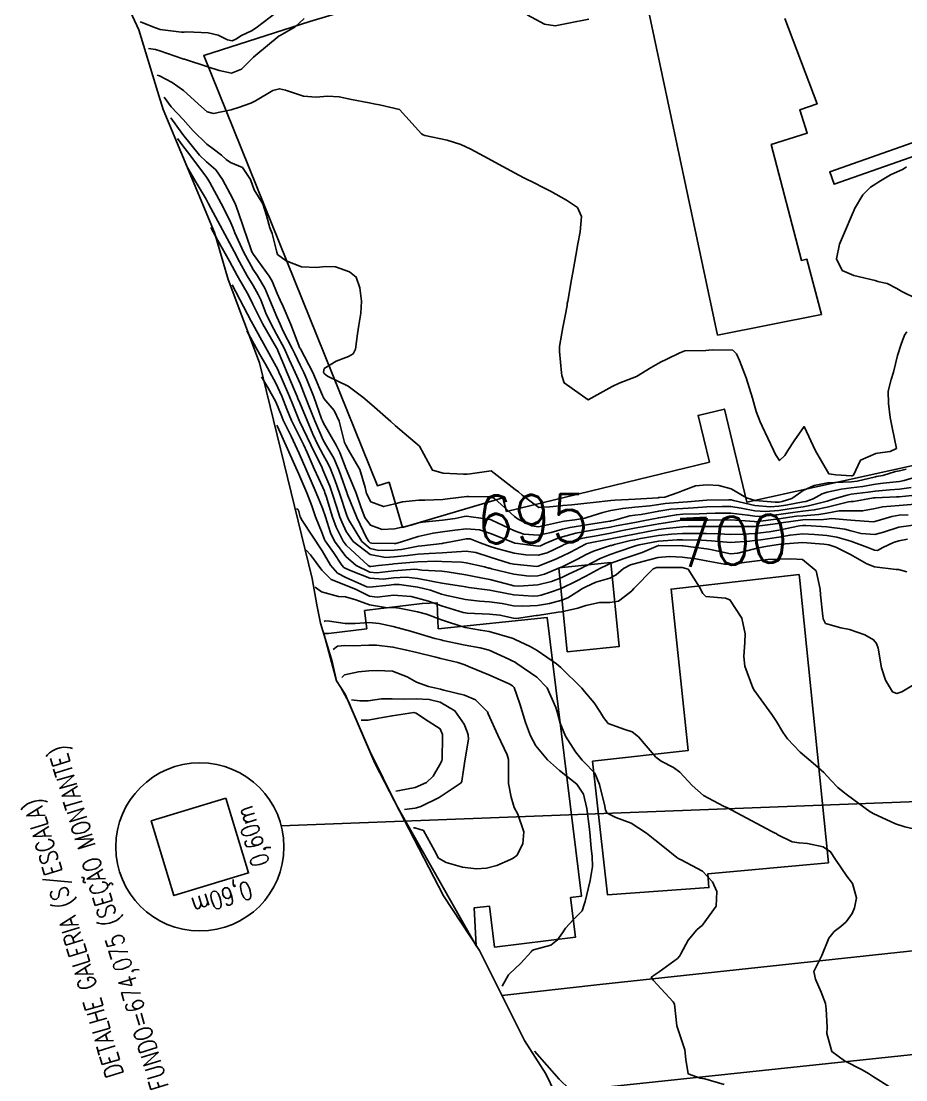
# Model space of a CAD drawing. Header units: metres. Extents: x 298520 to 308411, y 7433745 to 7450750.
# Drawn here: x 300186.6 to 300260.2, y 7444979.9 to 7445068 of the extents above; entities that cross this region are included whole.
import ezdxf
from ezdxf.enums import TextEntityAlignment as Align

# ---------------------------------------------------------------- set-up
doc = ezdxf.new("R2010")
doc.units = ezdxf.units.M
doc.header["$LTSCALE"] = 10
doc.linetypes.add('CONTINUO', pattern=[0])
for name, color, linetype in [('Area', 45, 'Continuous'), ('Cotas', 45, 'Continuous'), ('Curvas de Nivel 1m', 11, 'Continuous'), ('Curvas de Nivel 5m', 15, 'Continuous'), ('Edificações', 30, 'Continuous'), ('TEXTO', 45, 'Continuous'), ('Vias Primárias', 230, 'Continuous')]:
    doc.layers.add(name, color=color, linetype=linetype)
doc.styles.add('ROMANS', font='romans', dxfattribs={"height": 0.2})
doc.styles.add('Style-STANDARD', font='STANDARD.shx')

msp = doc.modelspace()

# ---------------------------------------------------------------- linework, layer by layer
at = {"layer": 'Area'}
msp.add_polyline3d([(300231.781, 7444977.313, 705.521), (300230.268, 7444980.431, 705.541), (300228.489, 7444983.204, 705.681), (300224.739, 7444990.674, 708.681), (300221.741, 7444995.245, 708.151), (300216.044, 7445006.282, 713.121), (300213.58, 7445012.034, 710.231), (300212.854, 7445013.143, 710.161), (300212.474, 7445014.736, 710.202), (300211.519, 7445017.941, 705.092), (300211.211, 7445019.473, 709.163), (300210.819, 7445021.654, 704.622), (300206.446, 7445039.605, 693.732), (300203.816, 7445046.542, 698.702), (300202.702, 7445050.45, 700.691), (300198.415, 7445060.699, 692.301), (300197.953, 7445062.212, 699.752), (300196.391, 7445067.332, 698.161), (300195.494, 7445069.23, 688.461)], dxfattribs=at)
at = {"layer": 'Curvas de Nivel 1m', "flags": 128}
for points, elevation in [([(300197.203, 7445065.77), (300197.767, 7445065.693), (300198.139, 7445065.584), (300200.061, 7445064.921), (300200.133, 7445064.895), (300200.181, 7445064.871), (300202.123, 7445064.256), (300203.076, 7445063.928), (300204.116, 7445063.731), (300204.943, 7445064.039), (300205.737, 7445064.854), (300205.932, 7445065.055), (300206.137, 7445065.218), (300208.075, 7445066.821), (300208.153, 7445066.867), (300209.393, 7445067.575), (300210.168, 7445068.262)], 691), ([(300228.726, 7445068.574), (300230.165, 7445067.793), (300231.053, 7445067.662), (300232.166, 7445067.887), (300233.863, 7445068.208)], 691), ([(300197.903, 7445063.56), (300198.111, 7445063.505), (300199.167, 7445062.929), (300200.096, 7445062.271), (300201.61, 7445060.905), (300202.077, 7445060.501), (300202.598, 7445060.369), (300204.08, 7445060.656), (300204.236, 7445060.713), (300204.682, 7445060.864), (300205.711, 7445061.23), (300206.089, 7445061.428), (300207.536, 7445062.267), (300208.099, 7445062.419), (300208.605, 7445062.307), (300210.093, 7445061.81), (300211.158, 7445061.723), (300212.093, 7445061.805), (300213.062, 7445061.735), (300214.091, 7445061.537), (300215.579, 7445061.244), (300216.087, 7445061.146), (300216.434, 7445061.072), (300218.083, 7445060.7), (300219.926, 7445058.681), (300220.052, 7445058.579), (300220.206, 7445058.524), (300222.048, 7445058.153), (300223.184, 7445057.783), (300224.04, 7445057.381), (300225.462, 7445056.616), (300226.03, 7445056.304), (300226.691, 7445055.939), (300228.019, 7445055.216), (300228.44, 7445055.006), (300229.345, 7445054.57), (300230.008, 7445054.241), (300230.668, 7445053.889), (300231.992, 7445053.154), (300232.91, 7445052.526), (300233.252, 7445051.797), (300233.128, 7445050.523), (300232.948, 7445049.525), (300232.77, 7445048.527), (300232.518, 7445047.131), (300232.414, 7445046.532), (300232.097, 7445044.739), (300232.062, 7445044.537), (300232.04, 7445044.388), (300231.878, 7445043.52), (300231.721, 7445042.685), (300231.697, 7445042.542), (300231.418, 7445040.973), (300231.401, 7445040.544), (300231.574, 7445038.785), (300231.604, 7445038.542), (300231.807, 7445037.928), (300233.793, 7445036.52), (300235.804, 7445037.625), (300236.382, 7445037.91), (300237.813, 7445038.47), (300239.05, 7445039.226), (300239.831, 7445039.658), (300240.352, 7445039.917), (300241.423, 7445040.424), (300241.706, 7445040.559), (300241.845, 7445040.591), (300243.607, 7445040.641), (300243.846, 7445040.659), (300244.151, 7445040.7), (300245.846, 7445040.647), (300246.15, 7445040.367), (300246.41, 7445039.789), (300246.966, 7445038.358), (300247.491, 7445036.658), (300247.568, 7445036.352), (300247.785, 7445035.56), (300248.125, 7445034.693), (300248.291, 7445034.342), (300248.758, 7445033.335), (300249.243, 7445032.328), (300249.392, 7445031.977), (300249.734, 7445031.472), (300250.162, 7445031.892), (300250.41, 7445032.313), (300250.956, 7445033.107), (300251.773, 7445034.3), (300252.734, 7445032.29), (300253.726, 7445030.57), (300253.823, 7445030.378), (300254.424, 7445030.269), (300255.722, 7445030.19), (300255.773, 7445030.198), (300255.88, 7445030.248), (300256.486, 7445031.492), (300257.741, 7445032.058), (300257.898, 7445032.072), (300258.954, 7445032.218), (300259.473, 7445032.487), (300259.105, 7445034.217), (300258.952, 7445035.048), (300258.793, 7445036.22), (300258.777, 7445037.246), (300259.015, 7445038.218), (300259.212, 7445038.826), (300259.557, 7445040.204), (300259.853, 7445041.163), (300260.145, 7445041.912), (300260.326, 7445042.195)], 692), ([(300198.503, 7445061.71), (300199.085, 7445060.916), (300200.067, 7445059.851), (300200.905, 7445058.911), (300202.042, 7445057.795), (300202.57, 7445057.424), (300203.285, 7445056.881), (300203.674, 7445056.52), (300204.027, 7445056.271), (300205.015, 7445055.852), (300205.683, 7445054.853), (300206, 7445054), (300206.704, 7445052.839), (300207.02, 7445051.881), (300207.292, 7445050.83), (300207.492, 7445050.361), (300207.871, 7445048.821), (300207.94, 7445048.636), (300208.646, 7445048.099), (300209.921, 7445047.583), (300211.178, 7445047.53), (300211.921, 7445047.617), (300212.753, 7445047.599), (300213.917, 7445047.194), (300214.482, 7445046.744), (300214.788, 7445045.857), (300214.92, 7445044.74), (300214.878, 7445043.74), (300214.699, 7445042.742), (300214.588, 7445042.01), (300214.421, 7445040.744), (300214.223, 7445040.362), (300213.837, 7445040.144), (300212.814, 7445039.747), (300211.826, 7445039.121), (300211.77, 7445038.834), (300211.786, 7445038.78), (300211.822, 7445038.724), (300212.104, 7445038.49), (300213.807, 7445037.67), (300215.049, 7445036.737), (300215.787, 7445036.104), (300217.375, 7445034.714), (300217.768, 7445034.363), (300219.743, 7445032.68), (300220.833, 7445030.669), (300221.72, 7445030.413), (300223.41, 7445030.324), (300223.72, 7445030.342), (300223.976, 7445030.372), (300225.723, 7445030.61), (300227.708, 7445029.062), (300227.987, 7445028.867), (300228.293, 7445028.581), (300229.688, 7445027.576), (300230.615, 7445027.625), (300231.691, 7445027.739), (300232.446, 7445027.778), (300233.694, 7445027.917), (300234.224, 7445027.983), (300235.698, 7445028.136), (300236.024, 7445028.161), (300237.7, 7445028.263), (300239.624, 7445028.373), (300239.692, 7445028.383), (300239.744, 7445028.388), (300240.174, 7445028.435), (300241.305, 7445028.817), (300241.701, 7445028.986), (300242.744, 7445029.373), (300243.709, 7445029.453), (300244.691, 7445029.402), (300245.704, 7445029.122), (300246.976, 7445028.357), (300247.691, 7445028.14), (300249.359, 7445027.994), (300249.69, 7445028.015), (300249.952, 7445028.055), (300250.759, 7445028.309), (300251.305, 7445028.697), (300251.703, 7445028.985), (300252.611, 7445029.389), (300253.713, 7445029.607), (300254.328, 7445029.657), (300255.715, 7445029.705), (300256.204, 7445029.757), (300257.721, 7445030.119), (300257.814, 7445030.137), (300258.319, 7445030.224), (300259.378, 7445030.562), (300259.727, 7445030.625), (300260.274, 7445030.747)], 693), ([(300199.053, 7445059.99), (300200.05, 7445058.616), (300201.447, 7445056.906), (300202.027, 7445056.329), (300202.795, 7445055.663), (300203.343, 7445054.88), (300203.995, 7445053.67), (300204.415, 7445052.866), (300204.655, 7445052.184), (300205.104, 7445050.859), (300205.711, 7445049.087), (300205.811, 7445048.851), (300205.94, 7445048.634), (300207.249, 7445046.83), (300207.485, 7445046.402), (300207.899, 7445045.388), (300208.155, 7445044.817), (300208.394, 7445044.306), (300209.057, 7445042.808), (300209.806, 7445040.838), (300209.825, 7445040.8), (300209.843, 7445040.766), (300210.875, 7445038.789), (300211.677, 7445036.899), (300211.723, 7445036.781), (300211.792, 7445036.649), (300212.658, 7445035.643), (300213.06, 7445034.761), (300213.52, 7445032.98), (300213.628, 7445032.752), (300213.666, 7445032.675), (300213.741, 7445032.531), (300214.793, 7445030.739), (300215.226, 7445029.217), (300215.35, 7445028.734), (300215.692, 7445028.029), (300216.763, 7445027.643), (300217.69, 7445027.876), (300218.347, 7445028.046), (300219.695, 7445028.169), (300220.191, 7445028.18), (300221.696, 7445028.227), (300222.081, 7445028.27), (300223.701, 7445028.477), (300223.841, 7445028.489), (300225.7, 7445028.446), (300226, 7445028.305), (300227.676, 7445026.806), (300227.979, 7445026.585), (300229.122, 7445026.023), (300229.667, 7445025.959), (300230.17, 7445026.053), (300231.671, 7445026.396), (300231.798, 7445026.412), (300232.681, 7445026.53), (300233.521, 7445026.676), (300233.676, 7445026.723), (300235.029, 7445027.154), (300235.685, 7445027.306), (300236.677, 7445027.491), (300237.69, 7445027.594), (300238.939, 7445027.704), (300239.687, 7445027.825), (300240.222, 7445027.9), (300241.689, 7445027.993), (300242.083, 7445028.022), (300243.691, 7445028.167), (300245.509, 7445028.19), (300245.691, 7445028.187), (300245.91, 7445028.148), (300247.687, 7445027.729), (300248.97, 7445027.615), (300249.686, 7445027.667), (300250.245, 7445027.756), (300251.69, 7445028.028), (300251.915, 7445028.073), (300252.54, 7445028.292), (300253.291, 7445028.692), (300253.701, 7445028.837), (300254.867, 7445029.101), (300255.707, 7445029.195), (300256.645, 7445029.304), (300257.712, 7445029.504), (300258.35, 7445029.587), (300259.716, 7445029.729), (300260.12, 7445029.801), (300261.413, 7445030.185)], 694), ([(300200.443, 7445055.87), (300201.077, 7445054.767), (300201.988, 7445053.216), (300202.163, 7445052.897), (300202.392, 7445052.481), (300203.95, 7445049.587), (300204.321, 7445048.866), (300204.766, 7445048.026), (300205.412, 7445046.855), (300205.905, 7445046.029), (300206.335, 7445045.281), (300206.533, 7445044.84), (300206.975, 7445043.735), (300207.399, 7445042.827), (300207.855, 7445041.997), (300208.484, 7445040.814), (300208.916, 7445039.896), (300209.403, 7445038.806), (300209.809, 7445037.876), (300210.251, 7445036.795), (300210.543, 7445036.035), (300211.041, 7445034.787), (300211.749, 7445033.165), (300211.963, 7445032.777), (300212.622, 7445031.657), (300213.011, 7445030.761), (300213.199, 7445030.239), (300213.704, 7445028.818), (300213.725, 7445028.75), (300213.744, 7445028.708), (300214.532, 7445026.741), (300215.353, 7445025.036), (300215.537, 7445024.731), (300215.651, 7445024.631), (300215.775, 7445024.605), (300217.651, 7445024.567), (300217.78, 7445024.579), (300218.251, 7445024.701), (300219.658, 7445025.162), (300220.893, 7445025.435), (300221.662, 7445025.535), (300222.706, 7445025.687), (300223.665, 7445025.798), (300224.741, 7445025.701), (300225.661, 7445025.402), (300227.636, 7445024.608), (300227.653, 7445024.602), (300227.723, 7445024.589), (300229.65, 7445024.34), (300229.838, 7445024.37), (300230.229, 7445024.554), (300231.232, 7445024.969), (300231.659, 7445025.117), (300232.764, 7445025.427), (300233.664, 7445025.597), (300234.967, 7445025.802), (300235.667, 7445025.938), (300236.126, 7445026.028), (300237.671, 7445026.321), (300238.387, 7445026.459), (300239.676, 7445026.714), (300241.144, 7445026.959), (300241.679, 7445026.998), (300243.054, 7445027.032), (300243.68, 7445027.062), (300244.377, 7445027.087), (300245.68, 7445027.077), (300247.1, 7445026.934), (300247.678, 7445026.827), (300248.142, 7445026.808), (300249.679, 7445026.971), (300250.849, 7445027.14), (300251.682, 7445027.248), (300252.615, 7445027.36), (300253.686, 7445027.583), (300255.47, 7445028.032), (300255.691, 7445028.049), (300255.882, 7445028.057), (300256.801, 7445028.239), (300257.562, 7445028.364), (300257.695, 7445028.379), (300259.467, 7445028.442), (300259.697, 7445028.453), (300261.282, 7445028.604)], 696), ([(300261.162, 7445044.919), (300259.906, 7445045.535), (300259.489, 7445045.786), (300258.679, 7445046.219), (300258.032, 7445046.346), (300257.914, 7445046.379), (300257.686, 7445046.462), (300255.919, 7445046.862), (300254.959, 7445047.3), (300254.479, 7445048.272), (300254.732, 7445049.488), (300255.065, 7445050.263), (300255.864, 7445052.134), (300255.913, 7445052.251), (300255.985, 7445052.418), (300256.657, 7445053.582), (300257.312, 7445054.237), (300257.736, 7445054.504), (300258.01, 7445054.678), (300258.974, 7445055.26), (300260.026, 7445055.739), (300260.309, 7445055.917)], 692), ([(300202.373, 7445050.87), (300202.976, 7445049.797), (300203.931, 7445048.055), (300204.59, 7445046.863), (300205.519, 7445045.232), (300205.888, 7445044.502), (300206.709, 7445042.837), (300207.843, 7445040.867), (300207.866, 7445040.82), (300208.45, 7445039.442), (300208.72, 7445038.817), (300209.407, 7445037.198), (300209.573, 7445036.803), (300209.636, 7445036.647), (300209.788, 7445036.27), (300210.396, 7445034.794), (300210.886, 7445033.658), (300211.293, 7445032.784), (300211.735, 7445031.953), (300212.158, 7445031.205), (300212.359, 7445030.77), (300212.739, 7445029.79), (300213.101, 7445028.759), (300213.676, 7445026.98), (300213.765, 7445026.749), (300213.849, 7445026.571), (300214.952, 7445024.737), (300215.644, 7445024.144), (300216.37, 7445023.994), (300217.643, 7445024.019), (300218.268, 7445024.076), (300219.648, 7445024.33), (300219.951, 7445024.374), (300221.652, 7445024.578), (300221.721, 7445024.59), (300222.054, 7445024.656), (300223.656, 7445024.962), (300223.964, 7445024.943), (300224.813, 7445024.623), (300225.648, 7445024.314), (300226.071, 7445024.182), (300227.641, 7445023.771), (300228.602, 7445023.612), (300229.638, 7445023.593), (300230.399, 7445023.795), (300231.651, 7445024.396), (300231.744, 7445024.446), (300231.951, 7445024.537), (300233.207, 7445024.975), (300233.658, 7445025.068), (300234.329, 7445025.179), (300235.662, 7445025.439), (300236.528, 7445025.617), (300237.667, 7445025.837), (300239.386, 7445026.16), (300239.671, 7445026.207), (300239.874, 7445026.234), (300241.098, 7445026.426), (300241.59, 7445026.504), (300241.674, 7445026.512), (300243.565, 7445026.51), (300243.674, 7445026.51), (300243.794, 7445026.518), (300245.674, 7445026.523), (300247.639, 7445026.385), (300247.673, 7445026.376), (300247.703, 7445026.379), (300249.676, 7445026.623), (300251.156, 7445026.827), (300251.679, 7445026.88), (300252.995, 7445026.971), (300253.681, 7445027.094), (300254.705, 7445027.286), (300255.683, 7445027.282), (300256.652, 7445027.272), (300257.685, 7445027.473), (300258.306, 7445027.604), (300259.688, 7445027.736), (300261.364, 7445027.859)], 697), ([(300204.163, 7445046.1), (300205.755, 7445043.073), (300205.863, 7445042.868), (300205.872, 7445042.85), (300205.885, 7445042.828), (300207.828, 7445039.294), (300207.98, 7445038.983), (300208.044, 7445038.827), (300208.232, 7445038.408), (300208.927, 7445036.813), (300209.177, 7445036.199), (300209.749, 7445034.8), (300209.772, 7445034.744), (300210.701, 7445032.79), (300211.652, 7445030.853), (300211.689, 7445030.78), (300211.722, 7445030.697), (300212.286, 7445029.349), (300212.491, 7445028.768), (300212.883, 7445027.564), (300213.133, 7445026.758), (300213.278, 7445026.365), (300213.661, 7445025.572), (300214.236, 7445024.744), (300215.637, 7445023.658), (300216.937, 7445023.413), (300217.634, 7445023.453), (300218.77, 7445023.559), (300219.638, 7445023.666), (300220.566, 7445023.743), (300221.64, 7445023.797), (300222.447, 7445023.845), (300223.642, 7445023.931), (300224.46, 7445023.808), (300225.635, 7445023.43), (300227.316, 7445022.905), (300227.627, 7445022.845), (300229.524, 7445022.662), (300229.625, 7445022.678), (300230.975, 7445023.205), (300231.637, 7445023.508), (300232.322, 7445023.854), (300233.584, 7445024.521), (300233.631, 7445024.543), (300233.653, 7445024.545), (300233.688, 7445024.554), (300235.657, 7445024.941), (300236.932, 7445025.206), (300237.662, 7445025.354), (300238.784, 7445025.573), (300239.666, 7445025.727), (300240.3, 7445025.801), (300241.668, 7445025.95), (300242.114, 7445025.97), (300243.669, 7445025.971), (300245.277, 7445025.984), (300245.669, 7445025.984), (300246.064, 7445025.971), (300247.669, 7445025.984), (300249.586, 7445026.235), (300249.672, 7445026.253), (300250.062, 7445026.316), (300251.465, 7445026.512), (300251.675, 7445026.526), (300253.393, 7445026.566), (300253.676, 7445026.604), (300254.059, 7445026.657), (300255.676, 7445026.517), (300257.53, 7445026.376), (300257.675, 7445026.397), (300259.076, 7445026.819), (300259.68, 7445026.911), (300260.444, 7445026.962)], 698), ([(300205.393, 7445042.27), (300206.471, 7445040.296), (300206.938, 7445039.496), (300207.809, 7445037.906), (300208.297, 7445036.822), (300208.706, 7445035.74), (300209.101, 7445034.81), (300209.753, 7445033.479), (300210.087, 7445032.797), (300210.4, 7445032.129), (300210.998, 7445030.787), (300211.707, 7445029.216), (300211.836, 7445028.91), (300211.886, 7445028.777), (300211.974, 7445028.5), (300212.52, 7445026.767), (300212.823, 7445025.921), (300213.399, 7445024.754), (300213.648, 7445024.429), (300215.478, 7445022.731), (300215.622, 7445022.655), (300215.707, 7445022.644), (300216.352, 7445022.723), (300217.483, 7445022.853), (300217.625, 7445022.865), (300219.291, 7445023.022), (300219.628, 7445023.044), (300221.207, 7445023.086), (300221.629, 7445023.078), (300223.265, 7445023.007), (300223.628, 7445022.969), (300225.181, 7445022.617), (300225.536, 7445022.525), (300225.622, 7445022.506), (300225.76, 7445022.47), (300227.617, 7445021.999), (300228.886, 7445021.841), (300229.616, 7445021.882), (300230.152, 7445022.02), (300231.423, 7445022.542), (300231.564, 7445022.601), (300231.624, 7445022.629), (300232.905, 7445023.256), (300233.64, 7445023.647), (300234.236, 7445023.919), (300235.651, 7445024.387), (300235.729, 7445024.412), (300235.986, 7445024.487), (300237.327, 7445024.802), (300237.657, 7445024.869), (300238.17, 7445024.974), (300239.661, 7445025.242), (300240.74, 7445025.351), (300241.663, 7445025.402), (300242.668, 7445025.405), (300243.663, 7445025.396), (300244.645, 7445025.367), (300245.662, 7445025.317), (300246.679, 7445025.344), (300247.663, 7445025.397), (300248.873, 7445025.54), (300249.667, 7445025.683), (300251.397, 7445026.031), (300251.671, 7445026.061), (300251.912, 7445026.056), (300253.67, 7445025.961), (300255.169, 7445025.759), (300255.667, 7445025.628), (300256.519, 7445025.387), (300257.664, 7445025.316), (300258.382, 7445025.506), (300259.67, 7445025.912), (300261.455, 7445026.183)], 699), ([(300207.873, 7445034.41), (300207.943, 7445034.297), (300209.718, 7445030.335), (300210.375, 7445028.793), (300210.783, 7445027.693), (300211.094, 7445026.786), (300211.659, 7445025.415), (300211.83, 7445024.953), (300211.916, 7445024.776), (300212.593, 7445023.811), (300213.295, 7445022.755), (300213.45, 7445022.581), (300213.62, 7445022.494), (300214.076, 7445022.288), (300215.612, 7445021.671), (300216.724, 7445021.607), (300217.613, 7445021.71), (300218.682, 7445021.762), (300219.613, 7445021.659), (300220.884, 7445021.393), (300221.609, 7445021.271), (300223.241, 7445021.009), (300223.606, 7445020.945), (300223.871, 7445020.902), (300225.604, 7445020.694), (300226.021, 7445020.606), (300227.6, 7445020.279), (300229.223, 7445020.189), (300229.599, 7445020.212), (300229.892, 7445020.265), (300230.748, 7445020.549), (300231.382, 7445020.766), (300231.606, 7445020.856), (300232.739, 7445021.402), (300233.616, 7445021.843), (300234.822, 7445022.502), (300235.347, 7445022.774), (300235.629, 7445022.892), (300236.793, 7445023.321), (300237.64, 7445023.592), (300238.297, 7445023.806), (300239.652, 7445024.392), (300239.691, 7445024.401), (300241.652, 7445024.368), (300241.707, 7445024.364), (300243.649, 7445024.131), (300243.976, 7445024.067), (300245.643, 7445023.719), (300246.259, 7445023.748), (300247.649, 7445024.12), (300247.834, 7445024.164), (300248.722, 7445024.339), (300249.654, 7445024.486), (300249.842, 7445024.515), (300251.656, 7445024.655), (300253.417, 7445024.52), (300253.655, 7445024.492), (300253.839, 7445024.462), (300254.406, 7445024.269), (300255.644, 7445023.649), (300257.005, 7445022.864), (300257.629, 7445022.618), (300259.44, 7445022.397), (300259.626, 7445022.388), (300260.321, 7445022.2)], 701), ([(300209.513, 7445027.49), (300209.681, 7445027.327), (300209.831, 7445026.798), (300209.98, 7445026.487), (300211.64, 7445023.95), (300212.36, 7445022.769), (300212.938, 7445022.082), (300213.613, 7445021.74), (300215.371, 7445020.967), (300215.605, 7445020.92), (300217.227, 7445021.093), (300217.607, 7445021.142), (300218.052, 7445021.148), (300219.606, 7445020.943), (300220.666, 7445020.669), (300221.6, 7445020.349), (300222.031, 7445020.224), (300223.596, 7445019.907), (300224.745, 7445019.773), (300225.594, 7445019.71), (300226.633, 7445019.559), (300227.591, 7445019.39), (300228.352, 7445019.34), (300229.591, 7445019.414), (300230.567, 7445019.577), (300231.596, 7445019.848), (300232.094, 7445020.039), (300232.85, 7445020.528), (300233.323, 7445020.806), (300233.607, 7445020.954), (300234.438, 7445021.334), (300235.615, 7445021.679), (300236.143, 7445021.96), (300236.729, 7445022.479), (300237.315, 7445022.785), (300237.629, 7445022.878), (300238.88, 7445023.205), (300239.637, 7445023.399), (300240.582, 7445023.488), (300241.638, 7445023.425), (300242.768, 7445023.276), (300243.634, 7445023.136), (300245.159, 7445022.848), (300245.63, 7445022.815), (300246.988, 7445023.001), (300247.634, 7445023.108), (300248.745, 7445023.23), (300249.637, 7445023.262), (300250.672, 7445023.28), (300251.637, 7445023.228), (300252.777, 7445022.288), (300253.127, 7445020.766), (300253.156, 7445020.284), (300253.335, 7445018.524), (300253.366, 7445018.282), (300253.569, 7445017.911), (300254.845, 7445017.54), (300255.565, 7445017.411), (300256.835, 7445016.962), (300257.556, 7445016.551), (300257.792, 7445016.228), (300257.932, 7445015.843), (300258.207, 7445014.223), (300258.56, 7445013.176), (300259.14, 7445012.214), (300259.502, 7445012.085), (300259.903, 7445012.204), (300260.897, 7445012.804)], 702), ([(300210.333, 7445024.01), (300210.693, 7445023.619), (300211.619, 7445022.349), (300212.408, 7445021.565), (300213.606, 7445021.087), (300214.491, 7445020.741), (300215.598, 7445020.191), (300216.221, 7445020.099), (300217.598, 7445020.255), (300219.057, 7445020.148), (300219.596, 7445020.027), (300220.509, 7445019.756), (300221.59, 7445019.388), (300223.399, 7445018.828), (300223.584, 7445018.786), (300223.719, 7445018.772), (300225.584, 7445018.695), (300226.447, 7445018.601), (300227.579, 7445018.36), (300227.84, 7445018.325), (300229.482, 7445018.562), (300229.583, 7445018.574), (300231.288, 7445018.841), (300231.586, 7445018.889), (300232.936, 7445019.18), (300233.592, 7445019.411), (300234.754, 7445019.662), (300235.594, 7445019.648), (300236.323, 7445019.756), (300237.269, 7445020.473), (300237.44, 7445020.636), (300237.606, 7445020.811), (300239.203, 7445022.446), (300239.507, 7445022.559), (300239.625, 7445022.577), (300241.473, 7445022.574), (300241.625, 7445022.564), (300242.115, 7445022.415), (300243.081, 7445020.932), (300243.347, 7445020.403), (300243.6, 7445020.154), (300245.243, 7445020.019), (300245.598, 7445019.863), (300246.59, 7445018.36), (300246.866, 7445017.055), (300246.838, 7445016.357), (300246.751, 7445015.148), (300246.837, 7445014.357), (300247.506, 7445012.558), (300247.625, 7445012.349), (300247.987, 7445011.856), (300249.092, 7445010.334), (300249.477, 7445009.739), (300250.008, 7445008.861), (300250.393, 7445008.316), (300251.446, 7445007.196), (300252.522, 7445006.289), (300253.425, 7445005.516), (300254.015, 7445004.867), (300254.598, 7445004.262), (300255.041, 7445003.889), (300255.403, 7445003.602), (300257.277, 7445002.231), (300257.382, 7445002.162), (300257.517, 7445002.093), (300259.373, 7445001.232), (300260.163, 7445000.99), (300261.368, 7445000.695)], 703), ([(300211.073, 7445020.92), (300211.6, 7445020.534), (300213.003, 7445020.165), (300213.597, 7445020.112), (300214.45, 7445019.886), (300215.59, 7445019.473), (300217.091, 7445019.212), (300217.588, 7445019.227), (300218.075, 7445019.19), (300219.585, 7445018.886), (300220.335, 7445018.672), (300221.576, 7445018.217), (300222.246, 7445017.98), (300223.567, 7445017.576), (300224.835, 7445017.35), (300225.562, 7445017.227), (300227.46, 7445016.685), (300227.554, 7445016.654), (300227.728, 7445016.587), (300228.98, 7445016.001), (300229.544, 7445015.662), (300231.154, 7445014.544), (300231.528, 7445014.235), (300233.258, 7445012.522), (300233.5, 7445012.249), (300234.291, 7445011.308), (300234.827, 7445010.5), (300235.062, 7445010.08), (300235.474, 7445009.572), (300236.853, 7445009.092), (300237.467, 7445008.883), (300237.994, 7445008.465), (300239.438, 7445006.774), (300239.874, 7445006.443), (300240.915, 7445005.915), (300241.424, 7445005.524), (300242.448, 7445004.41), (300243.401, 7445003.591), (300245.074, 7445002.688), (300245.386, 7445002.55), (300245.754, 7445002.366), (300247.375, 7445001.514), (300249.099, 7445000.599), (300249.364, 7445000.459), (300249.449, 7445000.414), (300249.597, 7445000.326), (300250.793, 7444999.744), (300251.356, 7444999.637), (300252.062, 7444999.587), (300253.353, 7444999.311), (300253.977, 7444998.899), (300254.395, 7444998.269), (300255.322, 7444996.859), (300255.796, 7444996.253), (300256.127, 7444995.074), (300255.98, 7444994.25), (300255.776, 7444993.762), (300255.275, 7444993.07), (300254.842, 7444992.692), (300254.285, 7444992.27), (300253.826, 7444991.706), (300253.243, 7444990.28), (300252.575, 7444988.941), (300252.721, 7444988.285), (300253.207, 7444987.212), (300253.548, 7444986.276), (300253.625, 7444985.839), (300253.689, 7444984.275), (300253.674, 7444983.769), (300254.078, 7444982.271), (300255.141, 7444981.49), (300256.614, 7444980.755), (300257.126, 7444980.456), (300257.472, 7444980.227), (300259.113, 7444979.195)], 704), ([(300212.563, 7445015.74), (300212.918, 7445016.021), (300213.546, 7445016.074), (300214.231, 7445016.058), (300215.547, 7445016.114), (300216.171, 7445016.099), (300217.545, 7445015.936), (300218.572, 7445015.724), (300219.541, 7445015.482), (300221.103, 7445015.099), (300221.536, 7445014.999), (300222.96, 7445014.646), (300223.53, 7445014.454), (300223.838, 7445014.325), (300225.518, 7445013.641), (300227.216, 7445012.884), (300227.505, 7445012.717), (300227.63, 7445012.588), (300228.121, 7445011.212), (300228.306, 7445010.578), (300228.578, 7445009.677), (300228.994, 7445008.567), (300229.451, 7445007.732), (300230.414, 7445006.55), (300231.424, 7445005.677), (300232.853, 7445004.526), (300233.401, 7445003.695), (300233.683, 7445002.516), (300233.873, 7445001.018), (300233.934, 7445000.511), (300234.049, 7444999.208), (300234.128, 7444998.508), (300234.165, 7444997.672), (300233.976, 7444996.51), (300233.537, 7444994.758), (300233.477, 7444994.517), (300233.288, 7444993.99), (300232.564, 7444993.243), (300231.925, 7444992.533), (300231.656, 7444992.147), (300231.258, 7444991.567), (300230.678, 7444991.122), (300229.246, 7444990.748), (300229.142, 7444990.673), (300229.062, 7444990.572), (300228.184, 7444989.63), (300227.224, 7444988.724), (300227.165, 7444988.649), (300226.643, 7444987.72)], 706), ([(300213.303, 7445013.41), (300213.522, 7445013.622), (300214.673, 7445013.891), (300215.525, 7445013.954), (300216.239, 7445014.006), (300217.521, 7445013.947), (300218.74, 7445013.466), (300219.508, 7445013.025), (300220.502, 7445012.67), (300221.501, 7445012.434), (300221.794, 7445012.363), (300223.496, 7445011.935), (300224.412, 7445011.546), (300225.373, 7445010.612), (300225.414, 7445010.542), (300225.481, 7445010.374), (300226.281, 7445008.602), (300227.053, 7445006.98), (300227.175, 7445006.593), (300227.168, 7445004.84), (300227.177, 7445004.592), (300227.402, 7445003.452), (300227.58, 7445002.772), (300227.647, 7445002.586), (300227.94, 7445002.026), (300228.453, 7445000.574), (300228.351, 7444999.573), (300227.855, 7444998.585), (300227.562, 7444998.365), (300227.338, 7444998.26), (300226.184, 7444997.748), (300225.327, 7444997.526), (300224.464, 7444997.484), (300223.328, 7444997.63), (300221.972, 7444998.015), (300221.339, 7444998.374), (300221.009, 7444999.001), (300220.099, 7445000.673), (300219.366, 7445000.892), (300219.263, 7445000.89)], 707), ([(300214.103, 7445011.55), (300214.777, 7445011.457), (300215.494, 7445011.479), (300216.586, 7445011.63), (300217.492, 7445011.64), (300218.393, 7445011.598), (300219.492, 7445011.621), (300220.57, 7445011.591), (300221.49, 7445011.368), (300222.686, 7445010.648), (300223.472, 7445009.529), (300223.727, 7445008.898), (300223.808, 7445008.635), (300223.825, 7445008.267), (300223.561, 7445006.638), (300223.424, 7445005.724), (300223.289, 7445004.767), (300223.217, 7445004.642), (300221.4, 7445003.41), (300219.858, 7445002.675), (300219.508, 7445002.562), (300219.391, 7445002.544), (300218.513, 7445002.43)], 708), ([(300214.913, 7445009.86), (300215.474, 7445009.848), (300216.213, 7445009.985), (300217.478, 7445010.231), (300219.284, 7445010.486), (300219.481, 7445010.44), (300220.175, 7445009.974), (300221.468, 7445009.134), (300221.658, 7445008.658), (300221.677, 7445008.441), (300221.646, 7445006.658), (300221.609, 7445006.48), (300221.427, 7445006.104), (300220.887, 7445005.196), (300220.342, 7445004.671), (300219.409, 7445004.245), (300218.105, 7445004), (300217.773, 7445003.96)], 709), ([(300229.323, 7444982.3), (300231.394, 7444979.981), (300233.1, 7444978.311)], 706)]:
    msp.add_lwpolyline(points, dxfattribs=dict(at, elevation=elevation))
at = {"layer": 'Curvas de Nivel 5m', "flags": 128}
for points, elevation in [([(300196.493, 7445067.98), (300196.676, 7445067.937), (300197.546, 7445067.562), (300198.157, 7445067.359), (300199.954, 7445067.122), (300200.155, 7445067.127), (300200.389, 7445067.15), (300202.155, 7445067.085), (300202.989, 7445066.882), (300203.776, 7445066.503), (300204.148, 7445066.414), (300204.458, 7445066.559), (300204.941, 7445066.862), (300205.757, 7445067.254), (300206.159, 7445067.484), (300207.893, 7445068.824)], 690), ([(300199.603, 7445058.27), (300200.04, 7445057.667), (300200.628, 7445056.914), (300202.014, 7445055.051), (300202.084, 7445054.969), (300202.133, 7445054.898), (300202.288, 7445054.617), (300203.244, 7445052.881), (300203.969, 7445051.455), (300204.217, 7445050.867), (300204.386, 7445050.438), (300205.102, 7445048.858), (300205.921, 7445047.381), (300206.276, 7445046.845), (300206.882, 7445045.815), (300207.298, 7445044.829), (300207.872, 7445043.432), (300208.149, 7445042.817), (300208.419, 7445042.252), (300209.145, 7445040.807), (300209.374, 7445040.343), (300209.829, 7445039.398), (300210.131, 7445038.797), (300210.383, 7445038.225), (300210.957, 7445036.788), (300211.61, 7445034.946), (300211.674, 7445034.781), (300211.77, 7445034.577), (300212.815, 7445032.764), (300213.124, 7445032.147), (300213.65, 7445030.751), (300213.666, 7445030.695), (300213.721, 7445030.567), (300214.484, 7445028.742), (300214.898, 7445027.524), (300215.196, 7445026.735), (300215.666, 7445026.086), (300216.642, 7445025.741), (300217.664, 7445025.799), (300219.074, 7445026.096), (300219.669, 7445026.283), (300220, 7445026.347), (300221.671, 7445026.494), (300222.726, 7445026.644), (300223.486, 7445026.823), (300223.676, 7445026.832), (300225.243, 7445026.614), (300225.625, 7445026.564), (300225.672, 7445026.552), (300225.772, 7445026.508), (300227.663, 7445025.632), (300228.432, 7445025.35), (300229.66, 7445025.258), (300230.718, 7445025.494), (300231.665, 7445025.77), (300232.297, 7445025.903), (300233.669, 7445026.12), (300235.6, 7445026.419), (300235.672, 7445026.434), (300235.719, 7445026.443), (300235.909, 7445026.488), (300237.278, 7445026.875), (300237.68, 7445026.929), (300238.209, 7445026.993), (300239.681, 7445027.268), (300240.688, 7445027.425), (300241.684, 7445027.492), (300242.557, 7445027.538), (300243.685, 7445027.614), (300244.95, 7445027.646), (300245.686, 7445027.633), (300246.526, 7445027.52), (300247.682, 7445027.279), (300248.564, 7445027.219), (300249.683, 7445027.319), (300250.545, 7445027.451), (300251.686, 7445027.63), (300252.253, 7445027.728), (300253.691, 7445028.085), (300254.279, 7445028.271), (300255.352, 7445028.601), (300255.699, 7445028.66), (300257.098, 7445028.84), (300257.703, 7445028.925), (300258.901, 7445029.023), (300259.706, 7445029.086), (300260.682, 7445029.222)], 695), ([(300206.613, 7445038.43), (300207.127, 7445037.541), (300207.788, 7445036.359), (300208.229, 7445035.275), (300208.418, 7445034.82), (300209.069, 7445033.494), (300209.736, 7445032.06), (300210.291, 7445030.794), (300210.747, 7445029.755), (300211.159, 7445028.785), (300211.684, 7445027.497), (300211.921, 7445026.776), (300212.342, 7445025.452), (300212.681, 7445024.765), (300213.634, 7445023.494), (300214.471, 7445022.742), (300215.617, 7445022.181), (300216.217, 7445022.124), (300217.619, 7445022.277), (300219.353, 7445022.417), (300219.62, 7445022.4), (300219.947, 7445022.349), (300221.619, 7445022.257), (300222.058, 7445022.216), (300223.616, 7445021.953), (300224.732, 7445021.741), (300225.612, 7445021.56), (300227.005, 7445021.2), (300227.607, 7445021.047), (300228.028, 7445021.004), (300229.608, 7445021.116), (300230.756, 7445021.404), (300231.615, 7445021.748), (300232.152, 7445022), (300233.243, 7445022.524), (300233.499, 7445022.647), (300233.626, 7445022.718), (300234.811, 7445023.327), (300235.64, 7445023.651), (300236.265, 7445023.863), (300237.651, 7445024.332), (300237.751, 7445024.369), (300238.056, 7445024.464), (300239.656, 7445024.769), (300241.198, 7445024.884), (300241.658, 7445024.884), (300243.229, 7445024.833), (300243.657, 7445024.824), (300244.061, 7445024.798), (300245.656, 7445024.651), (300247.241, 7445024.77), (300247.658, 7445024.811), (300248.181, 7445024.865), (300249.661, 7445025.095), (300250.607, 7445025.261), (300251.663, 7445025.358), (300252.64, 7445025.313), (300253.662, 7445025.226), (300254.492, 7445025.098), (300255.658, 7445024.764), (300257.081, 7445024.236), (300257.649, 7445024.001), (300257.893, 7445023.984), (300258.319, 7445024.223), (300259.215, 7445024.657), (300259.659, 7445024.797), (300260.382, 7445024.921)], 700), ([(300211.813, 7445018.06), (300211.905, 7445018.115), (300212.254, 7445018.088), (300213.57, 7445017.914), (300214.397, 7445017.916), (300215.572, 7445017.976), (300216.388, 7445017.905), (300217.567, 7445017.652), (300218.994, 7445017.256), (300219.559, 7445017.088), (300221.038, 7445016.665), (300221.552, 7445016.537), (300221.706, 7445016.504), (300223.548, 7445016.116), (300224.815, 7445015.891), (300225.544, 7445015.679), (300227.196, 7445014.934), (300227.535, 7445014.777), (300227.662, 7445014.715), (300227.864, 7445014.585), (300229.516, 7445013.446), (300230.394, 7445012.551), (300231.107, 7445010.923), (300231.205, 7445010.543), (300231.473, 7445009.596), (300231.916, 7445008.535), (300232.738, 7445007.233), (300233.289, 7445006.521), (300233.432, 7445006.391), (300234.359, 7445005.443), (300234.755, 7445004.5), (300235.182, 7445002.697), (300235.227, 7445002.492), (300235.254, 7445002.364), (300235.379, 7445002.127), (300236.104, 7445001.754), (300237.371, 7445001.282), (300238.659, 7445000.457), (300239.357, 7444999.903), (300240.166, 7444999.253), (300241.171, 7444998.423), (300241.341, 7444998.308), (300241.536, 7444998.222), (300243.326, 7444997.296), (300244.146, 7444996.388), (300244.515, 7444995.592), (300244.452, 7444994.383), (300243.277, 7444992.769), (300243.074, 7444992.603), (300242.848, 7444992.404), (300242.138, 7444991.532), (300241.504, 7444990.417), (300241.425, 7444990.235), (300241.239, 7444990.019), (300239.707, 7444988.922), (300239.224, 7444988.566), (300239.147, 7444988.528), (300239.056, 7444988.452), (300239.22, 7444988.226), (300240.88, 7444986.425), (300240.973, 7444986.205), (300241.173, 7444984.42), (300241.839, 7444982.413), (300241.935, 7444981.619), (300242.133, 7444980.41), (300243.12, 7444980.065), (300243.521, 7444979.994), (300245.115, 7444979.539)], 705)]:
    msp.add_lwpolyline(points, dxfattribs=dict(at, elevation=elevation))
at = {"layer": 'Edificações'}
for points in [[(300250.171, 7445068.277), (300252.851, 7445061.152), (300251.419, 7445060.676), (300252.04, 7445058.732), (300249.044, 7445057.774), (300251.557, 7445048.128), (300252.005, 7445048.221), (300253.226, 7445043.617), (300244.577, 7445041.919), (300237.321, 7445076.021), (300210.623, 7445068.011), (300201.792, 7445065.199), (300216.25, 7445029.37), (300217.227, 7445029.658), (300218.335, 7445025.9), (300226.682, 7445028.363), (300227.013, 7445027.239), (300243.894, 7445031.348), (300242.951, 7445035.224), (300245.136, 7445035.756), (300247.022, 7445028.005), (300270.905, 7445033.27)], [(300264.786, 7445058.171), (300254.274, 7445054.47), (300253.906, 7445055.515), (300263.678, 7445058.956)]]:
    msp.add_lwpolyline(points, dxfattribs=at)
for points in [[(300231.347, 7445022.543), (300232.06, 7445015.557), (300236.39, 7445016), (300235.676, 7445022.985)], [(300234.168, 7445006.443), (300235.402, 7444995.32), (300243.854, 7444995.925), (300243.772, 7444997.079), (300253.808, 7444997.992), (300251.42, 7445021.492), (300251.361, 7445021.974), (300240.699, 7445020.772), (300242.115, 7445007.325)], [(300212.18, 7445017.075), (300215.366, 7445017.471), (300215.178, 7445018.986), (300219.971, 7445019.581), (300221.22, 7445019.638), (300221.319, 7445017.463), (300230.397, 7445018.394), (300233.231, 7444995.197), (300232.339, 7444995.088), (300232.742, 7444991.792), (300225.99, 7444990.967), (300225.574, 7444994.379), (300224.3, 7444994.223), (300224.476, 7444991.073), (300217.854, 7445002.776), (300215.621, 7445007.269), (300214.044, 7445010.95), (300213.867, 7445011.363), (300213.217, 7445012.589), (300213.217, 7445012.589), (300212.854, 7445013.143), (300211.778, 7445017.073)]]:
    msp.add_lwpolyline(points, close=True, dxfattribs=at)
at = {"layer": 'TEXTO', "linetype": 'CONTINUO'}
msp.add_polyline3d([(300208.25, 7445001.056, 0), (300444.229, 7445010.09, 0)], dxfattribs=at)
msp.add_polyline3d([(300203.638, 7445003.362, 0), (300197.418, 7445001.474, 0), (300199.306, 7444995.254, 0), (300205.526, 7444997.142, 0), (300203.638, 7445003.362, 0)], close=True, dxfattribs=at)
msp.add_circle((300201.472, 7444999.308), 7, dxfattribs=at)
at = {"layer": 'Vias Primárias'}
msp.add_lwpolyline([(300226.614, 7444986.939), (300234.783, 7444987.862), (300276.283, 7444992.323), (300315.544, 7444996.298), (300342.14, 7444999.074), (300353.627, 7444999.988), (300373.747, 7445002.341, 0.139528), (300377.897, 7445004.064, -0.104728)], format="xyb", dxfattribs=at)
at = {"layer": 'Vias Primárias', "elevation": 705.531}
msp.add_lwpolyline([(300231.024, 7444978.872), (300278.421, 7444983.892), (300350.157, 7444991.293), (300380.165, 7444994.47, -0.096223), (300383.668, 7444994.166, -0.083143), (300390.618, 7444990.859, -0.110752), (300392.445, 7444988.859, -0.067848), (300394.973, 7444982.604), (300400.602, 7444968.14), (300406.035, 7444954.341), (300412.743, 7444934.46, -0.164059), (300412.743, 7444929.661, -0.162271), (300408.751, 7444924.374, -0.135179), (300398.114, 7444920.688), (300348.357, 7444915.683), (300270.335, 7444907.607)], format="xyb", dxfattribs=at)

# ---------------------------------------------------------------- texts
at = {"layer": 'Cotas', "style": 'Style-STANDARD'}
for s, rotation, p in [('695', 1.12774, (300229.17, 7445026.624, 695)), ('700', 2.95019, (300245.784, 7445024.805, 700))]:
    msp.add_text(s, height=4, rotation=rotation, dxfattribs=at).set_placement(p, align=Align.MIDDLE_CENTER)
at = {"layer": 'TEXTO', "style": 'ROMANS', "width": 0.8}
for s, rotation, p in [('FUNDO=674,075 (SEÇÃO MONTANTE)', 106.8866, (300198.883, 7444979.354)), ('DETALHE GALERIA (S/ESCALA)', 106.8866, (300195.144, 7444980.388)), ('0,60m', 106.8866, (300207.295, 7444997.935)), ('0,60m', 196.8866, (300205.56, 7444996.509))]:
    msp.add_text(s, height=1.5, rotation=rotation, dxfattribs=at).set_placement(p)

doc.saveas('drawing.dxf')
